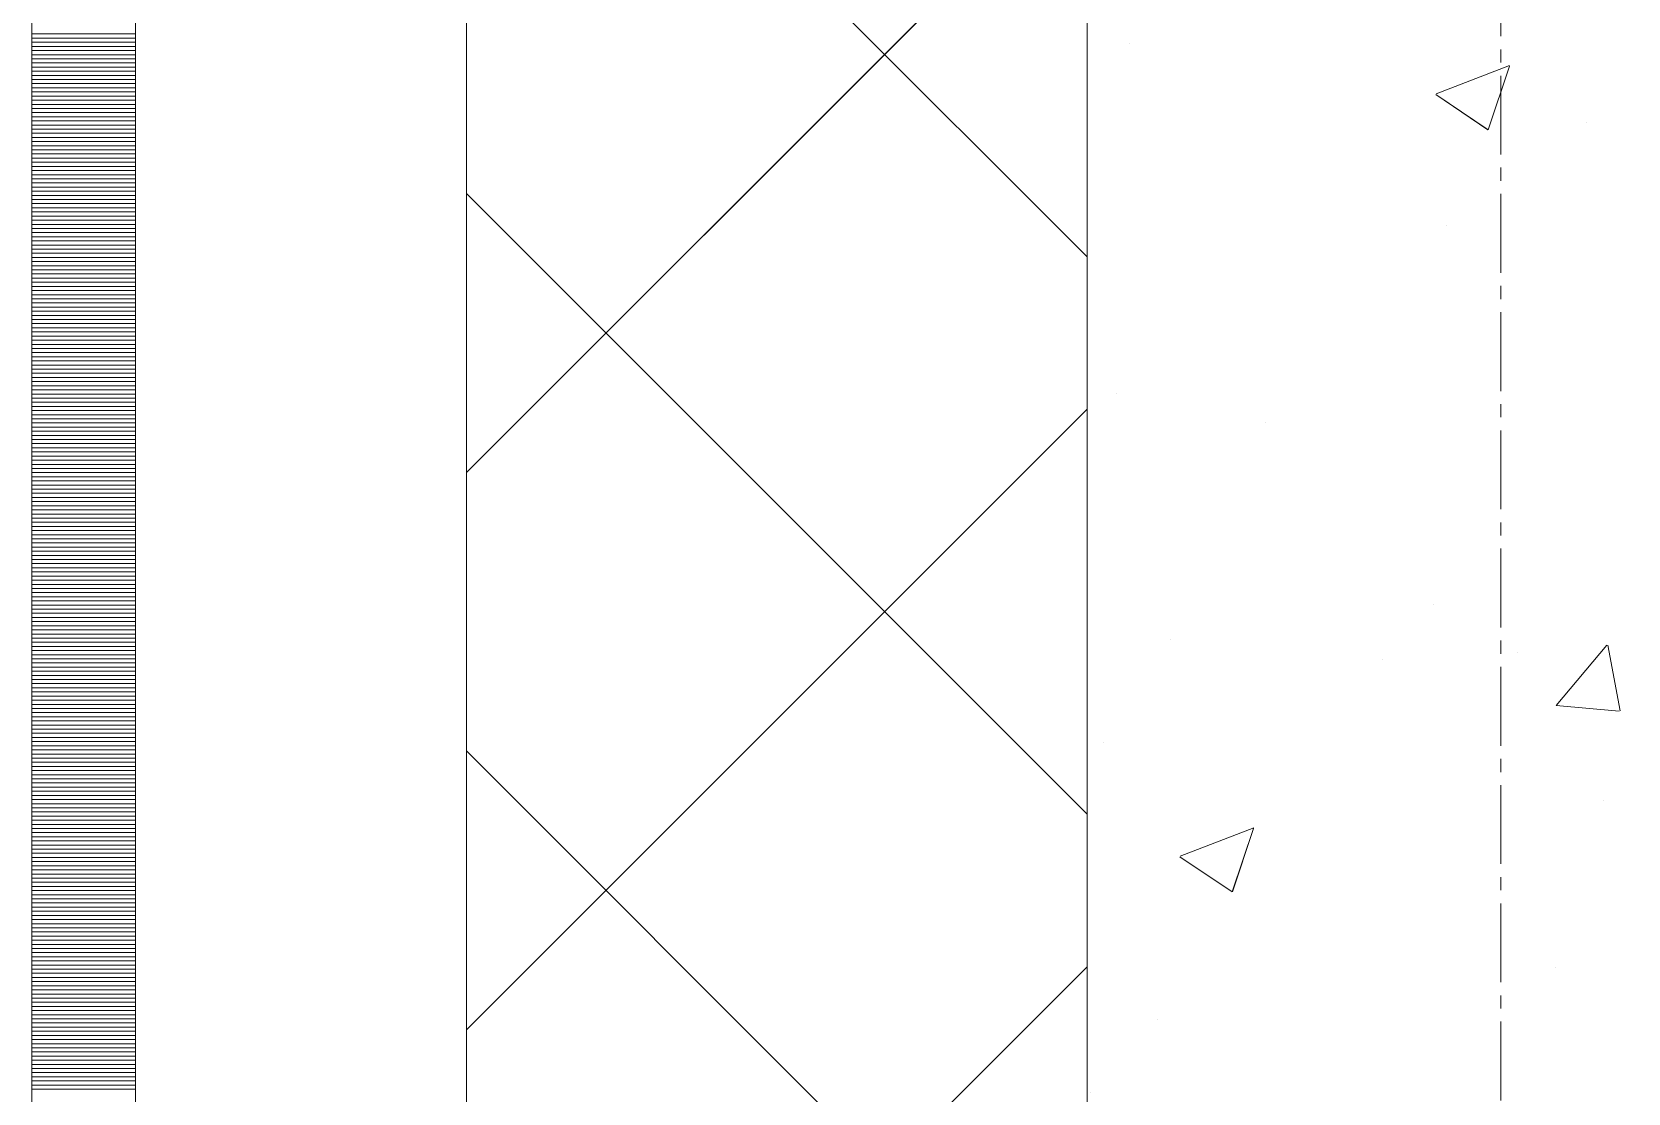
# Model space of a CAD drawing. Header units: millimetres. Extents: x 470010 to 1231400, y -134005 to 421770.
# Drawn here: x 672518.6 to 672904.3, y -27555.4 to -27299 of the extents above; entities that cross this region are included whole.
import ezdxf
from ezdxf.enums import TextEntityAlignment as Align

# ---------------------------------------------------------------- set-up
doc = ezdxf.new("R2010")
doc.units = ezdxf.units.MM
doc.linetypes.add('CENTER2', pattern=[28.575, 19.05, -3.175, 3.175, -3.175])
doc.linetypes.add('DASHED', pattern=[19.05, 12.7, -6.35])
doc.layers.get('Defpoints').update_dxf_attribs({"color": 140})
doc.layers.add('АР_Делит', color=120, linetype='Continuous', lineweight=0, plot=False)
for name, color, linetype, lineweight in [('АР_Стены ПЕНОблок', 52, 'Continuous', 20), ('АР_Тонкая', 254, 'Continuous', 5), ('АР_Утеплитель', 31, 'Continuous', 0), ('АР_Штриховка', 8, 'Continuous', 0)]:
    doc.layers.add(name, color=color, linetype=linetype, lineweight=lineweight)
doc.layers.add('РД_Оси_100', color=7, linetype='Continuous', lineweight=0, true_color=0x525252)
doc.styles.add('style1', font='ARIALN.TTF')

# ---------------------------------------------------------------- blocks, each defined once
blk = doc.blocks.new('СОШ_2200_АР_ОСИ_М100_28.05.24')
at = {"layer": 'АР_Делит', "color": 251, "linetype": 'DASHED', "true_color": 0x636466}
blk.add_lwpolyline([(114955, 135155), (114955, -355), (93595.036, -355), (93595.036, 13855), (94145, 13855), (94145, 68320), (66055, 68320), (66055, 13857.73), (83455, 13857.73), (83455, -355), (45245, -355), (45245, 13145), (44695, 13145), (44695, 26755), (45245, 26755), (45245, 68320), (20455, 68320), (20455, 26755), (27955, 26755), (27955, 13145), (-355, 13145), (-355, 100855)], dxfattribs=at)
at = {"layer": 'РД_Оси_100', "color": 251, "linetype": 'CENTER2', "true_color": 0x636466}
blk.add_line((0, -6155), (0, 139938.679), dxfattribs=at)
blk = doc.blocks.new('A$C9108343f')
at = {"layer": 'АР_Стены ПЕНОблок', "color": 18, "linetype": 'Continuous', "lineweight": 20, "true_color": 0x000000}
blk.add_line((7054.96, 97555), (7054.96, 21355), dxfattribs=at)
at = {"layer": 'АР_Тонкая', "color": 18, "linetype": 'Continuous', "lineweight": 5, "true_color": 0x000000}
for p, q in [((6799.96, 97555), (6799.96, 21355)), ((6824.96, 97555), (6824.96, 21355)), ((6824.96, 21355), (6824.96, 97555)), ((6904.96, 21355), (6904.96, 97555))]:
    blk.add_line(p, q, dxfattribs=at)
at = {"layer": 'АР_Утеплитель', "color": 18, "linetype": 'Continuous', "lineweight": 0, "true_color": 0x000000}
for p, q in [((6904.96, 97555), (6904.96, 21355)), ((7054.96, 21355), (7054.96, 97555))]:
    blk.add_line(p, q, dxfattribs=at)
at = {"layer": 'АР_Штриховка', "color": 18, "linetype": 'Continuous', "lineweight": 0, "true_color": 0x000000}
for p, q in [((7054.96, 73012.9), (6904.96, 73162.9)), ((6904.96, 72960.76), (7054.96, 73110.76)), ((6799.96, 73066.75), (6824.96, 73066.75)), ((6799.96, 73065.75), (6824.96, 73065.75)), ((6799.96, 73064.75), (6824.96, 73064.75)), ((7065.16, 73064.54), (7065.16, 73064.54)), ((6799.96, 73063.75), (6824.96, 73063.75)), ((6799.96, 73062.75), (6824.96, 73062.75)), ((6799.96, 73061.75), (6824.96, 73061.75)), ((6799.96, 73060.75), (6824.96, 73060.75)), ((6799.96, 73059.75), (6824.96, 73059.75)), ((6799.96, 73058.75), (6824.96, 73058.75)), ((6799.96, 73057.75), (6824.96, 73057.75)), ((6799.96, 73056.75), (6824.96, 73056.75)), ((7139.27, 73052.27), (7157.05, 73059.1)), ((7151.85, 73043.59), (7157, 73058.94)), ((6799.96, 73055.75), (6824.96, 73055.75)), ((6799.96, 73054.75), (6824.96, 73054.75)), ((6799.96, 73053.75), (6824.96, 73053.75)), ((6799.96, 73052.75), (6824.96, 73052.75)), ((6799.96, 73051.75), (6824.96, 73051.75)), ((6799.96, 73050.75), (6824.96, 73050.75)), ((6799.96, 73049.75), (6824.96, 73049.75)), ((7139.2, 73052.12), (7151.83, 73043.6)), ((6799.96, 73048.75), (6824.96, 73048.75)), ((6799.96, 73047.75), (6824.96, 73047.75)), ((6799.96, 73046.75), (6824.96, 73046.75)), ((6799.96, 73045.75), (6824.96, 73045.75)), ((7175.74, 73045.35), (7175.74, 73045.35)), ((6799.96, 73044.75), (6824.96, 73044.75)), ((6799.96, 73043.75), (6824.96, 73043.75)), ((6799.96, 73042.75), (6824.96, 73042.75)), ((6799.96, 73041.75), (6824.96, 73041.75)), ((6799.96, 73040.75), (6824.96, 73040.75)), ((6799.96, 73039.75), (6824.96, 73039.75)), ((6799.96, 73038.75), (6824.96, 73038.75)), ((6799.96, 73037.75), (6824.96, 73037.75)), ((6799.96, 73036.75), (6824.96, 73036.75)), ((6799.96, 73035.75), (6824.96, 73035.75)), ((6799.96, 73034.75), (6824.96, 73034.75)), ((6799.96, 73033.75), (6824.96, 73033.75)), ((6799.96, 73032.75), (6824.96, 73032.75)), ((6799.96, 73031.75), (6824.96, 73031.75)), ((6799.96, 73030.75), (6824.96, 73030.75)), ((6799.96, 73029.75), (6824.96, 73029.75)), ((6799.96, 73028.75), (6824.96, 73028.75)), ((6799.96, 73027.75), (6824.96, 73027.75)), ((6799.96, 73026.75), (6824.96, 73026.75)), ((7054.96, 72878.2), (6904.96, 73028.2)), ((6799.96, 73025.75), (6824.96, 73025.75)), ((6799.96, 73024.75), (6824.96, 73024.75)), ((6799.96, 73023.75), (6824.96, 73023.75)), ((6799.96, 73022.75), (6824.96, 73022.75)), ((6799.96, 73021.75), (6824.96, 73021.75)), ((6799.96, 73020.75), (6824.96, 73020.75)), ((6799.96, 73019.75), (6824.96, 73019.75)), ((6799.96, 73018.75), (6824.96, 73018.75)), ((7141.9, 73020.58), (7141.9, 73020.58)), ((6799.96, 73017.75), (6824.96, 73017.75)), ((6799.96, 73016.75), (6824.96, 73016.75)), ((6799.96, 73015.75), (6824.96, 73015.75)), ((6799.96, 73014.75), (6824.96, 73014.75)), ((6799.96, 73013.75), (6824.96, 73013.75)), ((6799.96, 73012.75), (6824.96, 73012.75)), ((6799.96, 73011.75), (6824.96, 73011.75)), ((6799.96, 73010.75), (6824.96, 73010.75)), ((6799.96, 73009.75), (6824.96, 73009.75)), ((6799.96, 73008.75), (6824.96, 73008.75)), ((6799.96, 73007.75), (6824.96, 73007.75)), ((6799.96, 73006.75), (6824.96, 73006.75)), ((6799.96, 73005.75), (6824.96, 73005.75)), ((6799.96, 73004.75), (6824.96, 73004.75)), ((6799.96, 73003.75), (6824.96, 73003.75)), ((6799.96, 73002.75), (6824.96, 73002.75)), ((6799.96, 73001.75), (6824.96, 73001.75)), ((6799.96, 73000.75), (6824.96, 73000.75)), ((6799.96, 72999.75), (6824.96, 72999.75)), ((6799.96, 72998.75), (6824.96, 72998.75)), ((6799.96, 72997.75), (6824.96, 72997.75)), ((6799.96, 72996.75), (6824.96, 72996.75)), ((6799.96, 72995.75), (6824.96, 72995.75)), ((6799.96, 72994.75), (6824.96, 72994.75)), ((6799.96, 72993.75), (6824.96, 72993.75)), ((6799.96, 72992.75), (6824.96, 72992.75)), ((6799.96, 72991.75), (6824.96, 72991.75)), ((6799.96, 72990.75), (6824.96, 72990.75)), ((6799.96, 72989.75), (6824.96, 72989.75)), ((6799.96, 72988.75), (6824.96, 72988.75)), ((6799.96, 72987.75), (6824.96, 72987.75)), ((6799.96, 72986.75), (6824.96, 72986.75)), ((6799.96, 72985.75), (6824.96, 72985.75)), ((6799.96, 72984.75), (6824.96, 72984.75)), ((6799.96, 72983.75), (6824.96, 72983.75)), ((6799.96, 72982.75), (6824.96, 72982.75)), ((6799.96, 72981.75), (6824.96, 72981.75)), ((6799.96, 72980.75), (6824.96, 72980.75)), ((6799.96, 72979.75), (6824.96, 72979.75)), ((7062.07, 72979.98), (7062.07, 72979.98)), ((6799.96, 72978.75), (6824.96, 72978.75)), ((6799.96, 72977.75), (6824.96, 72977.75)), ((6799.96, 72976.75), (6824.96, 72976.75)), ((6799.96, 72975.75), (6824.96, 72975.75)), ((6904.96, 72826.06), (7054.96, 72976.06)), ((6799.96, 72974.75), (6824.96, 72974.75)), ((6799.96, 72973.75), (6824.96, 72973.75)), ((6799.96, 72972.75), (6824.96, 72972.75)), ((7098.18, 72972.97), (7098.18, 72972.97)), ((6799.96, 72971.75), (6824.96, 72971.75)), ((6799.96, 72970.75), (6824.96, 72970.75)), ((6799.96, 72969.75), (6824.96, 72969.75)), ((6799.96, 72968.75), (6824.96, 72968.75)), ((6799.96, 72967.75), (6824.96, 72967.75)), ((6799.96, 72966.75), (6824.96, 72966.75)), ((6799.96, 72965.75), (6824.96, 72965.75)), ((6799.96, 72964.75), (6824.96, 72964.75)), ((6799.96, 72963.75), (6824.96, 72963.75)), ((6799.96, 72962.75), (6824.96, 72962.75)), ((6799.96, 72961.75), (6824.96, 72961.75)), ((6799.96, 72960.75), (6824.96, 72960.75)), ((6799.96, 72959.75), (6824.96, 72959.75)), ((6799.96, 72958.75), (6824.96, 72958.75)), ((6799.96, 72957.75), (6824.96, 72957.75)), ((6799.96, 72956.75), (6824.96, 72956.75)), ((6799.96, 72955.75), (6824.96, 72955.75)), ((6799.96, 72954.75), (6824.96, 72954.75)), ((6799.96, 72953.75), (6824.96, 72953.75)), ((6799.96, 72952.75), (6824.96, 72952.75)), ((6799.96, 72951.75), (6824.96, 72951.75)), ((6799.96, 72950.75), (6824.96, 72950.75)), ((6799.96, 72949.75), (6824.96, 72949.75)), ((6799.96, 72948.75), (6824.96, 72948.75)), ((6799.96, 72947.75), (6824.96, 72947.75)), ((6799.96, 72946.75), (6824.96, 72946.75)), ((6799.96, 72945.75), (6824.96, 72945.75)), ((6799.96, 72944.75), (6824.96, 72944.75)), ((6799.96, 72943.75), (6824.96, 72943.75)), ((6799.96, 72942.75), (6824.96, 72942.75)), ((6799.96, 72941.75), (6824.96, 72941.75)), ((6799.96, 72940.75), (6824.96, 72940.75)), ((6799.96, 72939.75), (6824.96, 72939.75)), ((6799.96, 72938.75), (6824.96, 72938.75)), ((6799.96, 72937.75), (6824.96, 72937.75)), ((6799.96, 72936.75), (6824.96, 72936.75)), ((6799.96, 72935.75), (6824.96, 72935.75)), ((6799.96, 72934.75), (6824.96, 72934.75)), ((6799.96, 72933.75), (6824.96, 72933.75)), ((6799.96, 72932.75), (6824.96, 72932.75)), ((6799.96, 72931.75), (6824.96, 72931.75)), ((6799.96, 72930.75), (6824.96, 72930.75)), ((6799.96, 72929.75), (6824.96, 72929.75)), ((6799.96, 72928.75), (6824.96, 72928.75)), ((6799.96, 72927.75), (6824.96, 72927.75)), ((6799.96, 72926.75), (6824.96, 72926.75)), ((6799.96, 72925.75), (6824.96, 72925.75)), ((7138.67, 72928.77), (7138.67, 72928.77)), ((6799.96, 72924.75), (6824.96, 72924.75)), ((6799.96, 72923.75), (6824.96, 72923.75)), ((6799.96, 72922.75), (6824.96, 72922.75)), ((6799.96, 72921.75), (6824.96, 72921.75)), ((6799.96, 72920.75), (6824.96, 72920.75)), ((6799.96, 72919.75), (6824.96, 72919.75)), ((6799.96, 72918.75), (6824.96, 72918.75)), ((7075.08, 72920.4), (7075.08, 72920.4)), ((7168.32, 72904.46), (7180.56, 72919.05)), ((7183.75, 72903.17), (7180.81, 72919.09)), ((6799.96, 72917.75), (6824.96, 72917.75)), ((6799.96, 72916.75), (6824.96, 72916.75)), ((6799.96, 72915.75), (6824.96, 72915.75)), ((6799.96, 72914.75), (6824.96, 72914.75)), ((7126.28, 72915.55), (7126.28, 72915.55)), ((7159.04, 72917.2), (7159.04, 72917.2)), ((6799.96, 72913.75), (6824.96, 72913.75)), ((6799.96, 72912.75), (6824.96, 72912.75)), ((6799.96, 72911.75), (6824.96, 72911.75)), ((6799.96, 72910.75), (6824.96, 72910.75)), ((6799.96, 72909.75), (6824.96, 72909.75)), ((6799.96, 72908.75), (6824.96, 72908.75)), ((6799.96, 72907.75), (6824.96, 72907.75)), ((6799.96, 72906.75), (6824.96, 72906.75)), ((6799.96, 72905.75), (6824.96, 72905.75)), ((6799.96, 72904.75), (6824.96, 72904.75)), ((6799.96, 72903.75), (6824.96, 72903.75)), ((6799.96, 72902.75), (6824.96, 72902.75)), ((7168.32, 72904.46), (7183.5, 72903.13)), ((6799.96, 72901.75), (6824.96, 72901.75)), ((6799.96, 72900.75), (6824.96, 72900.75)), ((6799.96, 72899.75), (6824.96, 72899.75)), ((6799.96, 72898.75), (6824.96, 72898.75)), ((6799.96, 72897.75), (6824.96, 72897.75)), ((6799.96, 72896.75), (6824.96, 72896.75)), ((6799.96, 72895.75), (6824.96, 72895.75)), ((6799.96, 72894.75), (6824.96, 72894.75)), ((7058.98, 72895.43), (7058.98, 72895.43)), ((6799.96, 72893.75), (6824.96, 72893.75)), ((6799.96, 72892.75), (6824.96, 72892.75)), ((6799.96, 72891.75), (6824.96, 72891.75)), ((7054.96, 72743.49), (6904.96, 72893.49)), ((6799.96, 72890.75), (6824.96, 72890.75)), ((6799.96, 72889.75), (6824.96, 72889.75)), ((6799.96, 72888.75), (6824.96, 72888.75)), ((6799.96, 72887.75), (6824.96, 72887.75)), ((6799.96, 72886.75), (6824.96, 72886.75)), ((6799.96, 72885.75), (6824.96, 72885.75)), ((6799.96, 72884.75), (6824.96, 72884.75)), ((6799.96, 72883.75), (6824.96, 72883.75)), ((6799.96, 72882.75), (6824.96, 72882.75)), ((6799.96, 72881.75), (6824.96, 72881.75)), ((6799.96, 72880.75), (6824.96, 72880.75)), ((6799.96, 72879.75), (6824.96, 72879.75)), ((7179.84, 72881.43), (7179.84, 72881.43)), ((6799.96, 72878.75), (6824.96, 72878.75)), ((6799.96, 72877.75), (6824.96, 72877.75)), ((6799.96, 72876.75), (6824.96, 72876.75)), ((6799.96, 72875.75), (6824.96, 72875.75)), ((6799.96, 72874.75), (6824.96, 72874.75)), ((6799.96, 72873.75), (6824.96, 72873.75)), ((6799.96, 72872.75), (6824.96, 72872.75)), ((6799.96, 72871.75), (6824.96, 72871.75)), ((7077.47, 72868.08), (7095.25, 72874.91)), ((7090.05, 72859.41), (7095.2, 72874.75)), ((6799.96, 72870.75), (6824.96, 72870.75)), ((6799.96, 72869.75), (6824.96, 72869.75)), ((6799.96, 72868.75), (6824.96, 72868.75)), ((6799.96, 72867.75), (6824.96, 72867.75)), ((7077.4, 72867.93), (7090.03, 72859.41)), ((6799.96, 72866.75), (6824.96, 72866.75)), ((6799.96, 72865.75), (6824.96, 72865.75)), ((6799.96, 72864.75), (6824.96, 72864.75)), ((6799.96, 72863.75), (6824.96, 72863.75)), ((6799.96, 72862.75), (6824.96, 72862.75)), ((6799.96, 72861.75), (6824.96, 72861.75)), ((6799.96, 72860.75), (6824.96, 72860.75)), ((6799.96, 72859.75), (6824.96, 72859.75)), ((6799.96, 72858.75), (6824.96, 72858.75)), ((6799.96, 72857.75), (6824.96, 72857.75)), ((6799.96, 72856.75), (6824.96, 72856.75)), ((6799.96, 72855.75), (6824.96, 72855.75)), ((6799.96, 72854.75), (6824.96, 72854.75)), ((6799.96, 72853.75), (6824.96, 72853.75)), ((6799.96, 72852.75), (6824.96, 72852.75)), ((6799.96, 72851.75), (6824.96, 72851.75)), ((6799.96, 72850.75), (6824.96, 72850.75)), ((6799.96, 72849.75), (6824.96, 72849.75)), ((6799.96, 72848.75), (6824.96, 72848.75)), ((6799.96, 72847.75), (6824.96, 72847.75)), ((6799.96, 72846.75), (6824.96, 72846.75)), ((6799.96, 72845.75), (6824.96, 72845.75)), ((6799.96, 72844.75), (6824.96, 72844.75)), ((6799.96, 72843.75), (6824.96, 72843.75)), ((6799.96, 72842.75), (6824.96, 72842.75)), ((6799.96, 72841.75), (6824.96, 72841.75)), ((6799.96, 72840.75), (6824.96, 72840.75)), ((6904.96, 72691.36), (7054.96, 72841.36)), ((7168.05, 72841.25), (7168.05, 72841.25)), ((6799.96, 72839.75), (6824.96, 72839.75)), ((6799.96, 72838.75), (6824.96, 72838.75)), ((6799.96, 72837.75), (6824.96, 72837.75)), ((6799.96, 72836.75), (6824.96, 72836.75)), ((6799.96, 72835.75), (6824.96, 72835.75)), ((6799.96, 72834.75), (6824.96, 72834.75)), ((6799.96, 72833.75), (6824.96, 72833.75)), ((6799.96, 72832.75), (6824.96, 72832.75)), ((6799.96, 72831.75), (6824.96, 72831.75)), ((6799.96, 72830.75), (6824.96, 72830.75)), ((6799.96, 72829.75), (6824.96, 72829.75)), ((6799.96, 72828.75), (6824.96, 72828.75)), ((6799.96, 72827.75), (6824.96, 72827.75)), ((6799.96, 72826.75), (6824.96, 72826.75)), ((6799.96, 72825.75), (6824.96, 72825.75)), ((7071.85, 72828.59), (7071.85, 72828.59)), ((6799.96, 72824.75), (6824.96, 72824.75)), ((6799.96, 72823.75), (6824.96, 72823.75)), ((6799.96, 72822.75), (6824.96, 72822.75)), ((6799.96, 72821.75), (6824.96, 72821.75)), ((6799.96, 72820.75), (6824.96, 72820.75)), ((6799.96, 72819.75), (6824.96, 72819.75)), ((6799.96, 72818.75), (6824.96, 72818.75)), ((6799.96, 72817.75), (6824.96, 72817.75)), ((6799.96, 72816.75), (6824.96, 72816.75)), ((6799.96, 72815.75), (6824.96, 72815.75)), ((6799.96, 72814.75), (6824.96, 72814.75)), ((6799.96, 72813.75), (6824.96, 72813.75)), ((6799.96, 72812.75), (6824.96, 72812.75)), ((6799.96, 72811.75), (6824.96, 72811.75)), ((7055.89, 72810.87), (7055.89, 72810.87))]:
    blk.add_line(p, q, dxfattribs=at)
at = {"layer": 'РД_Оси_100'}
blk.add_blockref('СОШ_2200_АР_ОСИ_М100_28.05.24', (7154.96, 6755), dxfattribs=at)
at = {"layer": 'Defpoints', "color": 18, "true_color": 0x000000, "style": 'style1'}
for p in [(143949.34, 316089.12), (143974.98, 281639.5), (143890.4, 273244.71), (143839.99, 264276.81), (143967.75, 254892.38), (12251.96, 104178.14), (12382.58, 96023.14)]:
    blk.add_attdef('АР-ПОМЕЩЕНИЕ:НАИМЕНОВАНИЕ', text='', height=100, dxfattribs=at).set_placement(p, align=Align.MIDDLE)
at = {"layer": 'Defpoints', "color": 18, "true_color": 0x000000, "style": 'style1', "flags": 8}
for p in [(143951.3, 279099.09), (143848.34, 269251.11), (143875.33, 260094.25), (144049.74, 250824.7), (163419.28, 238153.36), (155897.46, 237965.97), (183037.2, 237965.97), (143342.94, 237876.19)]:
    blk.add_attdef('АР-ПОМЕЩЕНИЕ:НАИМЕНОВАНИЕ', text='', height=100, dxfattribs=at).set_placement(p, align=Align.MIDDLE)

msp = doc.modelspace()

# ---------------------------------------------------------------- linework, layer by layer
at = {"layer": 'АР_Стены ПЕНОблок', "color": 18, "linetype": 'Continuous', "lineweight": 20, "true_color": 0x000000}
msp.add_line((672773.57, -2811.242), (672773.57, -79011.242), dxfattribs=at)
at = {"layer": 'АР_Тонкая', "color": 18, "linetype": 'Continuous', "lineweight": 5, "true_color": 0x000000}
for p, q in [((672518.57, -2811.242), (672518.57, -79011.242)), ((672543.57, -2811.242), (672543.57, -79011.242)), ((672543.57, -79011.242), (672543.57, -2811.242)), ((672623.57, -79011.242), (672623.57, -2811.242))]:
    msp.add_line(p, q, dxfattribs=at)
at = {"layer": 'АР_Утеплитель', "color": 18, "linetype": 'Continuous', "lineweight": 0, "true_color": 0x000000}
for p, q in [((672623.57, -2811.242), (672623.57, -79011.242)), ((672773.57, -79011.242), (672773.57, -2811.242))]:
    msp.add_line(p, q, dxfattribs=at)
at = {"layer": 'АР_Штриховка', "color": 18, "linetype": 'Continuous', "lineweight": 0, "true_color": 0x000000}
for p, q in [((672773.57, -27353.341), (672623.57, -27203.341)), ((672623.57, -27405.478), (672773.57, -27255.478)), ((672518.57, -27299.492), (672543.57, -27299.492)), ((672518.57, -27300.492), (672543.57, -27300.492)), ((672518.57, -27301.492), (672543.57, -27301.492)), ((672518.57, -27302.492), (672543.57, -27302.492)), ((672518.57, -27303.492), (672543.57, -27303.492)), ((672518.57, -27304.492), (672543.57, -27304.492)), ((672518.57, -27305.492), (672543.57, -27305.492)), ((672518.57, -27306.492), (672543.57, -27306.492)), ((672518.57, -27307.492), (672543.57, -27307.492)), ((672518.57, -27308.492), (672543.57, -27308.492)), ((672857.881, -27313.97), (672875.666, -27307.143)), ((672870.461, -27322.649), (672875.611, -27307.3)), ((672518.57, -27309.492), (672543.57, -27309.492)), ((672518.57, -27310.492), (672543.57, -27310.492)), ((672518.57, -27311.492), (672543.57, -27311.492)), ((672518.57, -27312.492), (672543.57, -27312.492)), ((672518.57, -27313.492), (672543.57, -27313.492)), ((672518.57, -27314.492), (672543.57, -27314.492)), ((672518.57, -27315.492), (672543.57, -27315.492)), ((672518.57, -27316.492), (672543.57, -27316.492)), ((672857.812, -27314.122), (672870.447, -27322.644)), ((672518.57, -27317.492), (672543.57, -27317.492)), ((672518.57, -27318.492), (672543.57, -27318.492)), ((672518.57, -27319.492), (672543.57, -27319.492)), ((672518.57, -27320.492), (672543.57, -27320.492)), ((672518.57, -27321.492), (672543.57, -27321.492)), ((672518.57, -27322.492), (672543.57, -27322.492)), ((672518.57, -27323.492), (672543.57, -27323.492)), ((672518.57, -27324.492), (672543.57, -27324.492)), ((672518.57, -27325.492), (672543.57, -27325.492)), ((672518.57, -27326.492), (672543.57, -27326.492)), ((672518.57, -27327.492), (672543.57, -27327.492)), ((672518.57, -27328.492), (672543.57, -27328.492)), ((672518.57, -27329.492), (672543.57, -27329.492)), ((672518.57, -27330.492), (672543.57, -27330.492)), ((672518.57, -27331.492), (672543.57, -27331.492)), ((672518.57, -27332.492), (672543.57, -27332.492)), ((672518.57, -27333.492), (672543.57, -27333.492)), ((672518.57, -27334.492), (672543.57, -27334.492)), ((672518.57, -27335.492), (672543.57, -27335.492)), ((672518.57, -27336.492), (672543.57, -27336.492)), ((672518.57, -27337.492), (672543.57, -27337.492)), ((672518.57, -27338.492), (672543.57, -27338.492)), ((672518.57, -27339.492), (672543.57, -27339.492)), ((672773.57, -27488.045), (672623.57, -27338.045)), ((672518.57, -27340.492), (672543.57, -27340.492)), ((672518.57, -27341.492), (672543.57, -27341.492)), ((672518.57, -27342.492), (672543.57, -27342.492)), ((672518.57, -27343.492), (672543.57, -27343.492)), ((672518.57, -27344.492), (672543.57, -27344.492)), ((672518.57, -27345.492), (672543.57, -27345.492)), ((672518.57, -27346.492), (672543.57, -27346.492)), ((672518.57, -27347.492), (672543.57, -27347.492)), ((672518.57, -27348.492), (672543.57, -27348.492)), ((672518.57, -27349.492), (672543.57, -27349.492)), ((672518.57, -27350.492), (672543.57, -27350.492)), ((672518.57, -27351.492), (672543.57, -27351.492)), ((672518.57, -27352.492), (672543.57, -27352.492)), ((672518.57, -27353.492), (672543.57, -27353.492)), ((672518.57, -27354.492), (672543.57, -27354.492)), ((672518.57, -27355.492), (672543.57, -27355.492)), ((672518.57, -27356.492), (672543.57, -27356.492)), ((672518.57, -27357.492), (672543.57, -27357.492)), ((672518.57, -27358.492), (672543.57, -27358.492)), ((672518.57, -27359.492), (672543.57, -27359.492)), ((672518.57, -27360.492), (672543.57, -27360.492)), ((672518.57, -27361.492), (672543.57, -27361.492)), ((672518.57, -27362.492), (672543.57, -27362.492)), ((672518.57, -27363.492), (672543.57, -27363.492)), ((672518.57, -27364.492), (672543.57, -27364.492)), ((672518.57, -27365.492), (672543.57, -27365.492)), ((672518.57, -27366.492), (672543.57, -27366.492)), ((672518.57, -27367.492), (672543.57, -27367.492)), ((672518.57, -27368.492), (672543.57, -27368.492)), ((672518.57, -27369.492), (672543.57, -27369.492)), ((672518.57, -27370.492), (672543.57, -27370.492)), ((672518.57, -27371.492), (672543.57, -27371.492)), ((672518.57, -27372.492), (672543.57, -27372.492)), ((672518.57, -27373.492), (672543.57, -27373.492)), ((672518.57, -27374.492), (672543.57, -27374.492)), ((672518.57, -27375.492), (672543.57, -27375.492)), ((672518.57, -27376.492), (672543.57, -27376.492)), ((672518.57, -27377.492), (672543.57, -27377.492)), ((672518.57, -27378.492), (672543.57, -27378.492)), ((672518.57, -27379.492), (672543.57, -27379.492)), ((672518.57, -27380.492), (672543.57, -27380.492)), ((672518.57, -27381.492), (672543.57, -27381.492)), ((672518.57, -27382.492), (672543.57, -27382.492)), ((672518.57, -27383.492), (672543.57, -27383.492)), ((672518.57, -27384.492), (672543.57, -27384.492)), ((672518.57, -27385.492), (672543.57, -27385.492)), ((672518.57, -27386.492), (672543.57, -27386.492)), ((672518.57, -27387.492), (672543.57, -27387.492)), ((672518.57, -27388.492), (672543.57, -27388.492)), ((672518.57, -27389.492), (672543.57, -27389.492)), ((672623.57, -27540.182), (672773.57, -27390.182)), ((672518.57, -27390.492), (672543.57, -27390.492)), ((672518.57, -27391.492), (672543.57, -27391.492)), ((672518.57, -27392.492), (672543.57, -27392.492)), ((672518.57, -27393.492), (672543.57, -27393.492)), ((672518.57, -27394.492), (672543.57, -27394.492)), ((672518.57, -27395.492), (672543.57, -27395.492)), ((672518.57, -27396.492), (672543.57, -27396.492)), ((672518.57, -27397.492), (672543.57, -27397.492)), ((672518.57, -27398.492), (672543.57, -27398.492)), ((672518.57, -27399.492), (672543.57, -27399.492)), ((672518.57, -27400.492), (672543.57, -27400.492)), ((672518.57, -27401.492), (672543.57, -27401.492)), ((672518.57, -27402.492), (672543.57, -27402.492)), ((672518.57, -27403.492), (672543.57, -27403.492)), ((672518.57, -27404.492), (672543.57, -27404.492)), ((672518.57, -27405.492), (672543.57, -27405.492)), ((672518.57, -27406.492), (672543.57, -27406.492)), ((672518.57, -27407.492), (672543.57, -27407.492)), ((672518.57, -27408.492), (672543.57, -27408.492)), ((672518.57, -27409.492), (672543.57, -27409.492)), ((672518.57, -27410.492), (672543.57, -27410.492)), ((672518.57, -27411.492), (672543.57, -27411.492)), ((672518.57, -27412.492), (672543.57, -27412.492)), ((672518.57, -27413.492), (672543.57, -27413.492)), ((672518.57, -27414.492), (672543.57, -27414.492)), ((672518.57, -27415.492), (672543.57, -27415.492)), ((672518.57, -27416.492), (672543.57, -27416.492)), ((672518.57, -27417.492), (672543.57, -27417.492)), ((672518.57, -27418.492), (672543.57, -27418.492)), ((672518.57, -27419.492), (672543.57, -27419.492)), ((672518.57, -27420.492), (672543.57, -27420.492)), ((672518.57, -27421.492), (672543.57, -27421.492)), ((672518.57, -27422.492), (672543.57, -27422.492)), ((672518.57, -27423.492), (672543.57, -27423.492)), ((672518.57, -27424.492), (672543.57, -27424.492)), ((672518.57, -27425.492), (672543.57, -27425.492)), ((672518.57, -27426.492), (672543.57, -27426.492)), ((672518.57, -27427.492), (672543.57, -27427.492)), ((672518.57, -27428.492), (672543.57, -27428.492)), ((672518.57, -27429.492), (672543.57, -27429.492)), ((672518.57, -27430.492), (672543.57, -27430.492)), ((672518.57, -27431.492), (672543.57, -27431.492)), ((672518.57, -27432.492), (672543.57, -27432.492)), ((672518.57, -27433.492), (672543.57, -27433.492)), ((672518.57, -27434.492), (672543.57, -27434.492)), ((672518.57, -27435.492), (672543.57, -27435.492)), ((672518.57, -27436.492), (672543.57, -27436.492)), ((672518.57, -27437.492), (672543.57, -27437.492)), ((672518.57, -27438.492), (672543.57, -27438.492)), ((672518.57, -27439.492), (672543.57, -27439.492)), ((672518.57, -27440.492), (672543.57, -27440.492)), ((672518.57, -27441.492), (672543.57, -27441.492)), ((672518.57, -27442.492), (672543.57, -27442.492)), ((672518.57, -27443.492), (672543.57, -27443.492)), ((672518.57, -27444.492), (672543.57, -27444.492)), ((672518.57, -27445.492), (672543.57, -27445.492)), ((672518.57, -27446.492), (672543.57, -27446.492)), ((672518.57, -27447.492), (672543.57, -27447.492)), ((672886.93, -27461.782), (672899.175, -27447.189)), ((672902.361, -27463.069), (672899.424, -27447.148)), ((672518.57, -27448.492), (672543.57, -27448.492)), ((672518.57, -27449.492), (672543.57, -27449.492)), ((672518.57, -27450.492), (672543.57, -27450.492)), ((672518.57, -27451.492), (672543.57, -27451.492)), ((672518.57, -27452.492), (672543.57, -27452.492)), ((672518.57, -27453.492), (672543.57, -27453.492)), ((672518.57, -27454.492), (672543.57, -27454.492)), ((672518.57, -27455.492), (672543.57, -27455.492)), ((672518.57, -27456.492), (672543.57, -27456.492)), ((672518.57, -27457.492), (672543.57, -27457.492)), ((672518.57, -27458.492), (672543.57, -27458.492)), ((672518.57, -27459.492), (672543.57, -27459.492)), ((672518.57, -27460.492), (672543.57, -27460.492)), ((672518.57, -27461.492), (672543.57, -27461.492)), ((672518.57, -27462.492), (672543.57, -27462.492)), ((672518.57, -27463.492), (672543.57, -27463.492)), ((672886.93, -27461.787), (672902.112, -27463.115)), ((672518.57, -27464.492), (672543.57, -27464.492)), ((672518.57, -27465.492), (672543.57, -27465.492)), ((672518.57, -27466.492), (672543.57, -27466.492)), ((672518.57, -27467.492), (672543.57, -27467.492)), ((672518.57, -27468.492), (672543.57, -27468.492)), ((672518.57, -27469.492), (672543.57, -27469.492)), ((672518.57, -27470.492), (672543.57, -27470.492)), ((672518.57, -27471.492), (672543.57, -27471.492)), ((672518.57, -27472.492), (672543.57, -27472.492)), ((672518.57, -27473.492), (672543.57, -27473.492)), ((672518.57, -27474.492), (672543.57, -27474.492)), ((672773.57, -27622.749), (672623.57, -27472.749)), ((672518.57, -27475.492), (672543.57, -27475.492)), ((672518.57, -27476.492), (672543.57, -27476.492)), ((672518.57, -27477.492), (672543.57, -27477.492)), ((672518.57, -27478.492), (672543.57, -27478.492)), ((672518.57, -27479.492), (672543.57, -27479.492)), ((672518.57, -27480.492), (672543.57, -27480.492)), ((672518.57, -27481.492), (672543.57, -27481.492)), ((672518.57, -27482.492), (672543.57, -27482.492)), ((672518.57, -27483.492), (672543.57, -27483.492)), ((672518.57, -27484.492), (672543.57, -27484.492)), ((672518.57, -27485.492), (672543.57, -27485.492)), ((672518.57, -27486.492), (672543.57, -27486.492)), ((672518.57, -27487.492), (672543.57, -27487.492)), ((672518.57, -27488.492), (672543.57, -27488.492)), ((672518.57, -27489.492), (672543.57, -27489.492)), ((672518.57, -27490.492), (672543.57, -27490.492)), ((672518.57, -27491.492), (672543.57, -27491.492)), ((672518.57, -27492.492), (672543.57, -27492.492)), ((672518.57, -27493.492), (672543.57, -27493.492)), ((672518.57, -27494.492), (672543.57, -27494.492)), ((672796.079, -27498.158), (672813.864, -27491.331)), ((672808.659, -27506.837), (672813.809, -27491.488)), ((672518.57, -27495.492), (672543.57, -27495.492)), ((672518.57, -27496.492), (672543.57, -27496.492)), ((672518.57, -27497.492), (672543.57, -27497.492)), ((672796.01, -27498.31), (672808.645, -27506.832)), ((672518.57, -27498.492), (672543.57, -27498.492)), ((672518.57, -27499.492), (672543.57, -27499.492)), ((672518.57, -27500.492), (672543.57, -27500.492)), ((672518.57, -27501.492), (672543.57, -27501.492)), ((672518.57, -27502.492), (672543.57, -27502.492)), ((672518.57, -27503.492), (672543.57, -27503.492)), ((672518.57, -27504.492), (672543.57, -27504.492)), ((672518.57, -27505.492), (672543.57, -27505.492)), ((672518.57, -27506.492), (672543.57, -27506.492)), ((672518.57, -27507.492), (672543.57, -27507.492)), ((672518.57, -27508.492), (672543.57, -27508.492)), ((672518.57, -27509.492), (672543.57, -27509.492)), ((672518.57, -27510.492), (672543.57, -27510.492)), ((672518.57, -27511.492), (672543.57, -27511.492)), ((672518.57, -27512.492), (672543.57, -27512.492)), ((672518.57, -27513.492), (672543.57, -27513.492)), ((672518.57, -27514.492), (672543.57, -27514.492)), ((672518.57, -27515.492), (672543.57, -27515.492)), ((672518.57, -27516.492), (672543.57, -27516.492)), ((672518.57, -27517.492), (672543.57, -27517.492)), ((672518.57, -27518.492), (672543.57, -27518.492)), ((672518.57, -27519.492), (672543.57, -27519.492)), ((672518.57, -27520.492), (672543.57, -27520.492)), ((672518.57, -27521.492), (672543.57, -27521.492)), ((672518.57, -27522.492), (672543.57, -27522.492)), ((672518.57, -27523.492), (672543.57, -27523.492)), ((672518.57, -27524.492), (672543.57, -27524.492)), ((672623.57, -27674.886), (672773.57, -27524.886)), ((672518.57, -27525.492), (672543.57, -27525.492)), ((672518.57, -27526.492), (672543.57, -27526.492)), ((672518.57, -27527.492), (672543.57, -27527.492)), ((672518.57, -27528.492), (672543.57, -27528.492)), ((672518.57, -27529.492), (672543.57, -27529.492)), ((672518.57, -27530.492), (672543.57, -27530.492)), ((672518.57, -27531.492), (672543.57, -27531.492)), ((672518.57, -27532.492), (672543.57, -27532.492)), ((672518.57, -27533.492), (672543.57, -27533.492)), ((672518.57, -27534.492), (672543.57, -27534.492)), ((672518.57, -27535.492), (672543.57, -27535.492)), ((672518.57, -27536.492), (672543.57, -27536.492)), ((672518.57, -27537.492), (672543.57, -27537.492)), ((672518.57, -27538.492), (672543.57, -27538.492)), ((672518.57, -27539.492), (672543.57, -27539.492)), ((672518.57, -27540.492), (672543.57, -27540.492)), ((672518.57, -27541.492), (672543.57, -27541.492)), ((672518.57, -27542.492), (672543.57, -27542.492)), ((672518.57, -27543.492), (672543.57, -27543.492)), ((672518.57, -27544.492), (672543.57, -27544.492)), ((672518.57, -27545.492), (672543.57, -27545.492)), ((672518.57, -27546.492), (672543.57, -27546.492)), ((672518.57, -27547.492), (672543.57, -27547.492)), ((672518.57, -27548.492), (672543.57, -27548.492)), ((672518.57, -27549.492), (672543.57, -27549.492)), ((672518.57, -27550.492), (672543.57, -27550.492)), ((672518.57, -27551.492), (672543.57, -27551.492)), ((672518.57, -27552.492), (672543.57, -27552.492)), ((672518.57, -27553.492), (672543.57, -27553.492)), ((672518.57, -27554.492), (672543.57, -27554.492))]:
    msp.add_line(p, q, dxfattribs=at)

# ---------------------------------------------------------------- block references
msp.add_blockref('A$C9108343f', (665718.612, -100366.242))
at = {"layer": 'РД_Оси_100'}
msp.add_blockref('СОШ_2200_АР_ОСИ_М100_28.05.24', (672873.57, -93611.242), dxfattribs=at)

doc.saveas('drawing.dxf')
